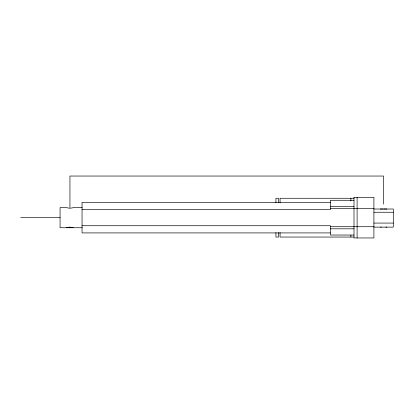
<?xml version="1.0" encoding="UTF-8"?>
<svg xmlns="http://www.w3.org/2000/svg" width="414" height="414" viewBox="0 0 414 414"><rect width="100%" height="100%" fill="white"/><g stroke="black" fill="none" stroke-linecap="round" stroke-linejoin="round"><path stroke-width="0.62" d="M69.945 207.58L69.945 176.043L383.545 176.043L383.545 204.174M275.926 232.601L275.926 237.051L278.508 237.051L278.508 232.606M275.926 202.715L275.926 198.27L278.508 198.27L278.508 202.715M280.061 232.606L280.061 237.051L354.001 237.051M280.061 202.715L280.061 198.27L354.001 198.27M350.901 237.051L350.901 235.1M350.901 200.868L350.901 198.27M357.106 237.957L357.106 197.369M67.658 227.462L66.711 227.726A3.276 0.43 0 0 1 67.658 227.426L69.945 227.089L73.174 227.726A3.276 0.43 0 0 0 72.227 227.426M354.001 200.283L330.393 200.283L330.393 209.593L82.044 209.593M330.393 202.41L82.044 202.41L82.044 232.916L330.393 232.916M330.393 206.508L354.001 206.508M82.2 207.58L73.159 207.58A3.276 0.43 0 0 1 72.227 207.895L69.945 208.237L67.658 207.895A3.276 0.43 0 0 1 66.711 207.595L60.066 207.58L60.066 227.741L82.2 227.747M330.393 208.615L373.909 208.615M380.373 209.018L382.769 209.018M383.607 209.018L386.836 209.018M373.909 209.018L393.3 209.018L393.3 227.115L373.909 227.115M373.909 212.247L393.3 212.247M20.7 217.66L60.066 217.66M373.909 223.074L393.3 223.074M82.044 225.733L330.393 225.733L330.393 235.038L354.001 235.038M330.393 226.722L373.909 226.722M380.482 227.115L381.32 227.115M386.728 227.115L385.889 227.115M330.393 228.813L354.001 228.813M354.001 197.364L354.001 237.957L373.909 237.957L373.909 197.364L354.001 197.369"/></g></svg>
